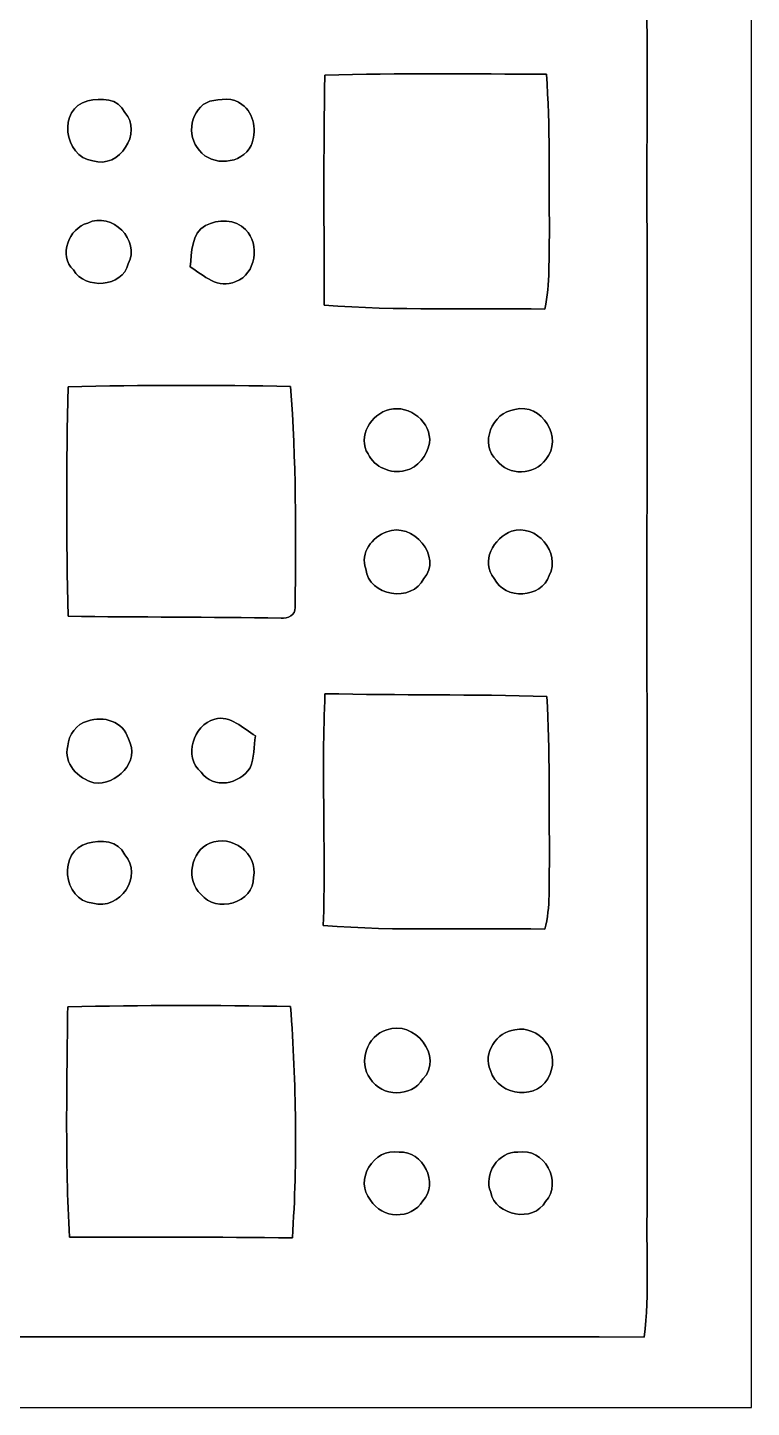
# Model space of a CAD drawing. Header units: centimetres. Extents: x -16.8 to 16.8, y -16.7 to 16.7.
# Drawn here: x 8.83 to 16.77, y -16.67 to -1.52 of the extents above; entities that cross this region are included whole.
import ezdxf

# ---------------------------------------------------------------- set-up
doc = ezdxf.new("R2010")
doc.units = ezdxf.units.CM
doc.header["$MEASUREMENT"] = 0
doc.layers.add('Layer 1', color=7, linetype='Continuous')

msp = doc.modelspace()

# ---------------------------------------------------------------- linework, layer by layer
at = {"layer": 'Layer 1', "color": 7}
for points, knots in [([(-16.77458, 16.66875), (-16.77458, 16.66875), (16.77458, 16.66875), (16.77458, 16.66875), (16.77458, 16.66875), (16.77458, 16.66875), (16.77458, -16.66875), (16.77458, -16.66875), (16.77458, -16.66875), (16.77458, -16.66875), (-16.77458, -16.66875), (-16.77458, -16.66875), (-16.77458, -16.66875), (-16.77458, -16.66875), (-16.77458, 16.66875), (-16.77458, 16.66875), (-16.77458, 16.66875), (-16.77458, 16.66875), (-16.77458, 16.66875), (-16.77458, 16.66875)], [0, 0, 0, 0, 0.16666667, 0.16666667, 0.16666667, 0.16666667, 0.33333333, 0.33333333, 0.33333333, 0.33333333, 0.5, 0.5, 0.5, 0.5, 0.66666667, 0.66666667, 0.66666667, 0.66666667, 1, 1, 1, 1]), ([(-16.06091, 16.05774), (-16.07961, 6.31331), (-16.06374, -3.43147), (-16.06903, -13.17625), (-16.06903, -13.17625), (-16.0588, -14.08148), (-16.0969, -14.98776), (-16.04186, -15.89229), (-16.04186, -15.89229), (-5.49557, -15.89546), (5.05107, -15.88805), (15.59736, -15.89581), (15.59736, -15.89581), (15.65769, -15.41709), (15.61606, -14.93132), (15.63052, -14.45013), (15.63052, -14.45013), (15.63088, -10.96857), (15.62417, -7.48665), (15.63158, -4.00509), (15.63158, -4.00509), (15.61571, -2.97004), (15.64852, -1.93463), (15.6143, -0.89958), (15.6143, -0.89958), (15.63758, 1.05692), (15.63441, 3.01378), (15.62276, 4.97064), (15.62276, 4.97064), (15.63864, 6.5218), (15.61465, 8.07297), (15.63511, 9.62413), (15.63511, 9.62413), (15.60371, 10.68564), (15.63299, 11.7475), (15.62876, 12.80901), (15.62876, 12.80901), (15.61888, 13.89274), (15.66086, 14.97718), (15.59595, 16.05986), (15.59595, 16.05986), (14.04867, 16.08137), (12.50103, 16.06303), (10.95375, 16.06903), (10.95375, 16.06903), (2.60456, 16.06903), (-5.74428, 16.06903), (-14.09347, 16.06903), (-14.09347, 16.06903), (-14.74929, 16.06867), (-15.40545, 16.07608), (-16.06091, 16.05774)], [0, 0, 0, 0, 0.07142857, 0.07142857, 0.07142857, 0.07142857, 0.14285714, 0.14285714, 0.14285714, 0.14285714, 0.21428571, 0.21428571, 0.21428571, 0.21428571, 0.28571429, 0.28571429, 0.28571429, 0.28571429, 0.35714286, 0.35714286, 0.35714286, 0.35714286, 0.42857143, 0.42857143, 0.42857143, 0.42857143, 0.5, 0.5, 0.5, 0.5, 0.57142857, 0.57142857, 0.57142857, 0.57142857, 0.64285714, 0.64285714, 0.64285714, 0.64285714, 0.71428571, 0.71428571, 0.71428571, 0.71428571, 0.78571429, 0.78571429, 0.78571429, 0.78571429, 0.85714286, 0.85714286, 0.85714286, 0.85714286, 1, 1, 1, 1]), ([(12.09216, -2.03976), (12.90285, -2.01859), (13.71388, -2.02918), (14.52492, -2.03024), (14.52492, -2.03024), (14.56478, -2.60491), (14.54997, -3.18135), (14.55773, -3.75708), (14.55773, -3.75708), (14.54891, -4.04072), (14.56408, -4.32999), (14.50763, -4.6101), (14.50763, -4.6101), (13.69942, -4.59387), (12.88979, -4.62915), (12.08334, -4.56777), (12.08334, -4.56777), (12.08476, -3.72498), (12.07311, -2.88219), (12.09216, -2.03976)], [0, 0, 0, 0, 0.16666667, 0.16666667, 0.16666667, 0.16666667, 0.33333333, 0.33333333, 0.33333333, 0.33333333, 0.5, 0.5, 0.5, 0.5, 0.66666667, 0.66666667, 0.66666667, 0.66666667, 1, 1, 1, 1]), ([(9.4869, -2.32481), (9.62801, -2.28847), (9.82521, -2.29235), (9.89542, -2.45181), (9.89542, -2.45181), (10.09156, -2.66629), (9.83932, -3.07693), (9.54299, -2.98238), (9.54299, -2.98238), (9.22408, -2.93476), (9.15282, -2.40912), (9.4869, -2.32481)], [0, 0, 0, 0, 0.25, 0.25, 0.25, 0.25, 0.5, 0.5, 0.5, 0.5, 1, 1, 1, 1]), ([(10.82887, -2.32622), (10.9407, -2.30681), (11.08534, -2.28036), (11.18129, -2.36396), (11.18129, -2.36396), (11.3217, -2.46027), (11.34392, -2.66629), (11.28042, -2.81411), (11.28042, -2.81411), (11.17882, -3.0226), (10.85497, -3.04482), (10.71316, -2.86879), (10.71316, -2.86879), (10.5664, -2.70475), (10.61402, -2.40418), (10.82887, -2.32622)], [0, 0, 0, 0, 0.2, 0.2, 0.2, 0.2, 0.4, 0.4, 0.4, 0.4, 0.6, 0.6, 0.6, 0.6, 1, 1, 1, 1]), ([(9.4869, -3.66536), (9.75536, -3.53519), (10.06687, -3.8548), (9.93316, -4.11127), (9.93316, -4.11127), (9.86719, -4.37515), (9.45868, -4.39702), (9.33132, -4.18006), (9.33132, -4.18006), (9.15882, -4.02308), (9.28229, -3.72039), (9.4869, -3.66536)], [0, 0, 0, 0, 0.25, 0.25, 0.25, 0.25, 0.5, 0.5, 0.5, 0.5, 1, 1, 1, 1]), ([(10.78159, -3.69076), (10.9153, -3.62373), (11.11109, -3.6195), (11.2201, -3.73768), (11.2201, -3.73768), (11.38132, -3.89855), (11.33581, -4.22416), (11.11391, -4.30636), (11.11391, -4.30636), (10.91565, -4.39632), (10.76254, -4.23968), (10.61156, -4.14479), (10.61156, -4.14479), (10.63202, -3.99098), (10.62143, -3.7786), (10.78159, -3.69076)], [0, 0, 0, 0, 0.2, 0.2, 0.2, 0.2, 0.4, 0.4, 0.4, 0.4, 0.6, 0.6, 0.6, 0.6, 1, 1, 1, 1]), ([(9.27171, -5.46171), (10.08592, -5.44336), (10.90083, -5.44371), (11.7154, -5.45853), (11.7154, -5.45853), (11.77431, -6.26604), (11.77713, -7.07672), (11.76337, -7.88564), (11.76337, -7.88564), (11.77184, -7.97101), (11.68118, -8.00876), (11.60992, -8.00417), (11.60992, -8.00417), (10.83063, -7.98795), (10.05099, -7.995), (9.27171, -7.98124), (9.27171, -7.98124), (9.25266, -7.14163), (9.25301, -6.30132), (9.27171, -5.46171)], [0, 0, 0, 0, 0.16666667, 0.16666667, 0.16666667, 0.16666667, 0.33333333, 0.33333333, 0.33333333, 0.33333333, 0.5, 0.5, 0.5, 0.5, 0.66666667, 0.66666667, 0.66666667, 0.66666667, 1, 1, 1, 1]), ([(12.80266, -5.71394), (13.02244, -5.65432), (13.26656, -5.8547), (13.2401, -6.08048), (13.2401, -6.08048), (13.21082, -6.2163), (13.11592, -6.35423), (12.97129, -6.38104), (12.97129, -6.38104), (12.81642, -6.42514), (12.63721, -6.34506), (12.56594, -6.20077), (12.56594, -6.20077), (12.44282, -6.01451), (12.60052, -5.75486), (12.80266, -5.71394)], [0, 0, 0, 0, 0.2, 0.2, 0.2, 0.2, 0.4, 0.4, 0.4, 0.4, 0.6, 0.6, 0.6, 0.6, 1, 1, 1, 1]), ([(14.17779, -5.71288), (14.47341, -5.62928), (14.71577, -6.03497), (14.5161, -6.26039), (14.5161, -6.26039), (14.39721, -6.43537), (14.10582, -6.44419), (13.97882, -6.27098), (13.97882, -6.27098), (13.78056, -6.09565), (13.92978, -5.73864), (14.17779, -5.71288)], [0, 0, 0, 0, 0.25, 0.25, 0.25, 0.25, 0.5, 0.5, 0.5, 0.5, 1, 1, 1, 1]), ([(12.7702, -7.05591), (13.05172, -6.93879), (13.39074, -7.33249), (13.17766, -7.56814), (13.17766, -7.56814), (13.05313, -7.83908), (12.56806, -7.76358), (12.54196, -7.46196), (12.54196, -7.46196), (12.47211, -7.28874), (12.61322, -7.11235), (12.7702, -7.05591)], [0, 0, 0, 0, 0.25, 0.25, 0.25, 0.25, 0.5, 0.5, 0.5, 0.5, 1, 1, 1, 1]), ([(14.14216, -7.04885), (14.41309, -6.9596), (14.68579, -7.28521), (14.55491, -7.53357), (14.55491, -7.53357), (14.472, -7.78757), (14.06172, -7.80627), (13.95166, -7.56744), (13.95166, -7.56744), (13.79291, -7.38505), (13.94707, -7.11941), (14.14216, -7.04885)], [0, 0, 0, 0, 0.25, 0.25, 0.25, 0.25, 0.5, 0.5, 0.5, 0.5, 1, 1, 1, 1]), ([(12.09252, -8.8325), (12.90461, -8.85225), (13.71776, -8.83673), (14.52951, -8.86284), (14.52951, -8.86284), (14.56231, -9.46503), (14.55173, -10.06828), (14.55737, -10.67153), (14.55737, -10.67153), (14.5475, -10.91918), (14.57184, -11.17529), (14.50622, -11.41801), (14.50622, -11.41801), (13.69554, -11.39754), (12.88274, -11.44482), (12.07417, -11.37708), (12.07417, -11.37708), (12.10063, -10.52901), (12.05442, -9.67916), (12.09252, -8.8325)], [0, 0, 0, 0, 0.16666667, 0.16666667, 0.16666667, 0.16666667, 0.33333333, 0.33333333, 0.33333333, 0.33333333, 0.5, 0.5, 0.5, 0.5, 0.66666667, 0.66666667, 0.66666667, 0.66666667, 1, 1, 1, 1]), ([(9.48655, -9.13306), (9.66117, -9.07097), (9.87919, -9.138), (9.93352, -9.32921), (9.93352, -9.32921), (10.07216, -9.57615), (9.79911, -9.84532), (9.55534, -9.81004), (9.55534, -9.81004), (9.38283, -9.76418), (9.21773, -9.60155), (9.26782, -9.40611), (9.26782, -9.40611), (9.27806, -9.28264), (9.36484, -9.16552), (9.48655, -9.13306)], [0, 0, 0, 0, 0.2, 0.2, 0.2, 0.2, 0.4, 0.4, 0.4, 0.4, 0.6, 0.6, 0.6, 0.6, 1, 1, 1, 1]), ([(10.88178, -9.11296), (11.055, -9.05933), (11.19152, -9.21914), (11.33016, -9.29534), (11.33016, -9.29534), (11.30476, -9.40858), (11.32205, -9.53946), (11.26984, -9.64812), (11.26984, -9.64812), (11.1573, -9.82662), (10.86767, -9.88519), (10.73185, -9.69398), (10.73185, -9.69398), (10.53571, -9.52571), (10.64331, -9.17716), (10.88178, -9.11296)], [0, 0, 0, 0, 0.2, 0.2, 0.2, 0.2, 0.4, 0.4, 0.4, 0.4, 0.6, 0.6, 0.6, 0.6, 1, 1, 1, 1]), ([(9.4869, -10.47397), (9.62766, -10.43799), (9.82557, -10.44116), (9.89542, -10.60062), (9.89542, -10.60062), (10.10144, -10.82499), (9.84074, -11.22257), (9.54299, -11.1312), (9.54299, -11.1312), (9.21103, -11.10439), (9.15705, -10.55405), (9.4869, -10.47397)], [0, 0, 0, 0, 0.25, 0.25, 0.25, 0.25, 0.5, 0.5, 0.5, 0.5, 1, 1, 1, 1]), ([(10.82816, -10.47327), (11.06946, -10.37519), (11.35874, -10.5851), (11.309, -10.84968), (11.309, -10.84968), (11.3157, -11.12626), (10.89413, -11.25149), (10.73115, -11.03524), (10.73115, -11.03524), (10.5604, -10.88284), (10.61826, -10.56005), (10.82816, -10.47327)], [0, 0, 0, 0, 0.25, 0.25, 0.25, 0.25, 0.5, 0.5, 0.5, 0.5, 1, 1, 1, 1]), ([(9.26818, -12.27067), (10.0838, -12.25162), (10.89977, -12.25232), (11.71575, -12.26714), (11.71575, -12.26714), (11.77502, -13.11204), (11.79195, -13.96189), (11.73445, -14.80714), (11.73445, -14.80714), (10.91882, -14.79797), (10.1032, -14.79832), (9.28758, -14.79867), (9.28758, -14.79867), (9.23925, -13.95695), (9.2583, -13.1131), (9.26818, -12.27067)], [0, 0, 0, 0, 0.2, 0.2, 0.2, 0.2, 0.4, 0.4, 0.4, 0.4, 0.6, 0.6, 0.6, 0.6, 1, 1, 1, 1]), ([(12.7702, -12.52396), (13.07077, -12.4079), (13.40273, -12.81959), (13.16849, -13.06301), (13.16849, -13.06301), (13.03655, -13.2648), (12.72046, -13.26691), (12.58887, -13.05913), (12.58887, -13.05913), (12.45094, -12.87815), (12.55501, -12.58782), (12.7702, -12.52396)], [0, 0, 0, 0, 0.25, 0.25, 0.25, 0.25, 0.5, 0.5, 0.5, 0.5, 1, 1, 1, 1]), ([(14.17743, -12.5222), (14.44166, -12.46964), (14.6745, -12.75539), (14.56337, -13.00692), (14.56337, -13.00692), (14.44978, -13.30889), (13.99857, -13.26409), (13.90826, -12.97023), (13.90826, -12.97023), (13.82113, -12.77761), (13.97917, -12.54548), (14.17743, -12.5222)], [0, 0, 0, 0, 0.25, 0.25, 0.25, 0.25, 0.5, 0.5, 0.5, 0.5, 1, 1, 1, 1]), ([(12.90849, -13.86664), (13.16672, -13.84582), (13.34876, -14.21095), (13.16637, -14.40215), (13.16637, -14.40215), (13.04078, -14.6117), (12.71129, -14.60041), (12.59346, -14.39227), (12.59346, -14.39227), (12.40508, -14.17849), (12.62662, -13.81478), (12.90849, -13.86664)], [0, 0, 0, 0, 0.25, 0.25, 0.25, 0.25, 0.5, 0.5, 0.5, 0.5, 1, 1, 1, 1]), ([(14.21095, -13.86699), (14.50411, -13.81301), (14.70342, -14.19437), (14.51504, -14.40921), (14.51504, -14.40921), (14.38063, -14.64451), (13.96718, -14.5669), (13.91179, -14.3069), (13.91179, -14.3069), (13.82995, -14.11182), (13.99575, -13.85323), (14.21095, -13.86699)], [0, 0, 0, 0, 0.25, 0.25, 0.25, 0.25, 0.5, 0.5, 0.5, 0.5, 1, 1, 1, 1])]:
    msp.add_open_spline(points, degree=3, knots=knots, dxfattribs=at)
at = {"layer": 'Layer 1', "color": 251}
for points, knots in [([(-16.06091, 16.05774), (-15.40545, 16.07608), (-14.74929, 16.06867), (-14.09347, 16.06903), (-14.09347, 16.06903), (-5.74428, 16.06903), (2.60456, 16.06903), (10.95375, 16.06903), (10.95375, 16.06903), (12.50103, 16.06303), (14.04867, 16.08137), (15.59595, 16.05986), (15.59595, 16.05986), (15.66086, 14.97718), (15.61888, 13.89274), (15.62876, 12.80901), (15.62876, 12.80901), (15.63299, 11.7475), (15.60371, 10.68564), (15.63511, 9.62413), (15.63511, 9.62413), (15.61465, 8.07297), (15.63864, 6.5218), (15.62276, 4.97064), (15.62276, 4.97064), (15.63441, 3.01378), (15.63758, 1.05692), (15.6143, -0.89958), (15.6143, -0.89958), (15.64852, -1.93463), (15.61571, -2.97004), (15.63158, -4.00509), (15.63158, -4.00509), (15.62417, -7.48665), (15.63088, -10.96857), (15.63052, -14.45013), (15.63052, -14.45013), (15.61606, -14.93132), (15.65769, -15.41709), (15.59736, -15.89581), (15.59736, -15.89581), (5.05107, -15.88805), (-5.49557, -15.89546), (-16.04186, -15.89229), (-16.04186, -15.89229), (-16.0969, -14.98776), (-16.0588, -14.08148), (-16.06903, -13.17625), (-16.06903, -13.17625), (-16.06374, -3.43147), (-16.07961, 6.31331), (-16.06091, 16.05774), (-16.06091, 16.05774), (-16.06091, 16.05774), (-16.06091, 16.05774), (-16.06091, 16.05774)], [0, 0, 0, 0, 0.06666667, 0.06666667, 0.06666667, 0.06666667, 0.13333333, 0.13333333, 0.13333333, 0.13333333, 0.2, 0.2, 0.2, 0.2, 0.26666667, 0.26666667, 0.26666667, 0.26666667, 0.33333333, 0.33333333, 0.33333333, 0.33333333, 0.4, 0.4, 0.4, 0.4, 0.46666667, 0.46666667, 0.46666667, 0.46666667, 0.53333333, 0.53333333, 0.53333333, 0.53333333, 0.6, 0.6, 0.6, 0.6, 0.66666667, 0.66666667, 0.66666667, 0.66666667, 0.73333333, 0.73333333, 0.73333333, 0.73333333, 0.8, 0.8, 0.8, 0.8, 0.86666667, 0.86666667, 0.86666667, 0.86666667, 1, 1, 1, 1]), ([(12.09216, -2.03976), (12.07311, -2.88219), (12.08476, -3.72498), (12.08334, -4.56777), (12.08334, -4.56777), (12.88979, -4.62915), (13.69942, -4.59387), (14.50763, -4.6101), (14.50763, -4.6101), (14.56408, -4.32999), (14.54891, -4.04072), (14.55773, -3.75708), (14.55773, -3.75708), (14.54997, -3.18135), (14.56478, -2.60491), (14.52492, -2.03024), (14.52492, -2.03024), (13.71388, -2.02918), (12.90285, -2.01859), (12.09216, -2.03976), (12.09216, -2.03976), (12.09216, -2.03976), (12.09216, -2.03976), (12.09216, -2.03976)], [0, 0, 0, 0, 0.14285714, 0.14285714, 0.14285714, 0.14285714, 0.28571429, 0.28571429, 0.28571429, 0.28571429, 0.42857143, 0.42857143, 0.42857143, 0.42857143, 0.57142857, 0.57142857, 0.57142857, 0.57142857, 0.71428571, 0.71428571, 0.71428571, 0.71428571, 1, 1, 1, 1]), ([(9.4869, -2.32481), (9.15282, -2.40912), (9.22408, -2.93476), (9.54299, -2.98238), (9.54299, -2.98238), (9.83932, -3.07693), (10.09156, -2.66629), (9.89542, -2.45181), (9.89542, -2.45181), (9.82521, -2.29235), (9.62801, -2.28847), (9.4869, -2.32481), (9.4869, -2.32481), (9.4869, -2.32481), (9.4869, -2.32481), (9.4869, -2.32481)], [0, 0, 0, 0, 0.2, 0.2, 0.2, 0.2, 0.4, 0.4, 0.4, 0.4, 0.6, 0.6, 0.6, 0.6, 1, 1, 1, 1]), ([(10.82887, -2.32622), (10.61402, -2.40418), (10.5664, -2.70475), (10.71316, -2.86879), (10.71316, -2.86879), (10.85497, -3.04482), (11.17882, -3.0226), (11.28042, -2.81411), (11.28042, -2.81411), (11.34392, -2.66629), (11.3217, -2.46027), (11.18129, -2.36396), (11.18129, -2.36396), (11.08534, -2.28036), (10.9407, -2.30681), (10.82887, -2.32622), (10.82887, -2.32622), (10.82887, -2.32622), (10.82887, -2.32622), (10.82887, -2.32622)], [0, 0, 0, 0, 0.16666667, 0.16666667, 0.16666667, 0.16666667, 0.33333333, 0.33333333, 0.33333333, 0.33333333, 0.5, 0.5, 0.5, 0.5, 0.66666667, 0.66666667, 0.66666667, 0.66666667, 1, 1, 1, 1]), ([(9.4869, -3.66536), (9.28229, -3.72039), (9.15882, -4.02308), (9.33132, -4.18006), (9.33132, -4.18006), (9.45868, -4.39702), (9.86719, -4.37515), (9.93316, -4.11127), (9.93316, -4.11127), (10.06687, -3.8548), (9.75536, -3.53519), (9.4869, -3.66536), (9.4869, -3.66536), (9.4869, -3.66536), (9.4869, -3.66536), (9.4869, -3.66536)], [0, 0, 0, 0, 0.2, 0.2, 0.2, 0.2, 0.4, 0.4, 0.4, 0.4, 0.6, 0.6, 0.6, 0.6, 1, 1, 1, 1]), ([(10.78159, -3.69076), (10.62143, -3.7786), (10.63202, -3.99098), (10.61156, -4.14479), (10.61156, -4.14479), (10.76254, -4.23968), (10.91565, -4.39632), (11.11391, -4.30636), (11.11391, -4.30636), (11.33581, -4.22416), (11.38132, -3.89855), (11.2201, -3.73768), (11.2201, -3.73768), (11.11109, -3.6195), (10.9153, -3.62373), (10.78159, -3.69076), (10.78159, -3.69076), (10.78159, -3.69076), (10.78159, -3.69076), (10.78159, -3.69076)], [0, 0, 0, 0, 0.16666667, 0.16666667, 0.16666667, 0.16666667, 0.33333333, 0.33333333, 0.33333333, 0.33333333, 0.5, 0.5, 0.5, 0.5, 0.66666667, 0.66666667, 0.66666667, 0.66666667, 1, 1, 1, 1]), ([(9.27171, -5.46171), (9.25301, -6.30132), (9.25266, -7.14163), (9.27171, -7.98124), (9.27171, -7.98124), (10.05099, -7.995), (10.83063, -7.98795), (11.60992, -8.00417), (11.60992, -8.00417), (11.68118, -8.00876), (11.77184, -7.97101), (11.76337, -7.88564), (11.76337, -7.88564), (11.77713, -7.07672), (11.77431, -6.26604), (11.7154, -5.45853), (11.7154, -5.45853), (10.90083, -5.44371), (10.08592, -5.44336), (9.27171, -5.46171), (9.27171, -5.46171), (9.27171, -5.46171), (9.27171, -5.46171), (9.27171, -5.46171)], [0, 0, 0, 0, 0.14285714, 0.14285714, 0.14285714, 0.14285714, 0.28571429, 0.28571429, 0.28571429, 0.28571429, 0.42857143, 0.42857143, 0.42857143, 0.42857143, 0.57142857, 0.57142857, 0.57142857, 0.57142857, 0.71428571, 0.71428571, 0.71428571, 0.71428571, 1, 1, 1, 1]), ([(12.80266, -5.71394), (12.60052, -5.75486), (12.44282, -6.01451), (12.56594, -6.20077), (12.56594, -6.20077), (12.63721, -6.34506), (12.81642, -6.42514), (12.97129, -6.38104), (12.97129, -6.38104), (13.11592, -6.35423), (13.21082, -6.2163), (13.2401, -6.08048), (13.2401, -6.08048), (13.26656, -5.8547), (13.02244, -5.65432), (12.80266, -5.71394), (12.80266, -5.71394), (12.80266, -5.71394), (12.80266, -5.71394), (12.80266, -5.71394)], [0, 0, 0, 0, 0.16666667, 0.16666667, 0.16666667, 0.16666667, 0.33333333, 0.33333333, 0.33333333, 0.33333333, 0.5, 0.5, 0.5, 0.5, 0.66666667, 0.66666667, 0.66666667, 0.66666667, 1, 1, 1, 1]), ([(14.17779, -5.71288), (13.92978, -5.73864), (13.78056, -6.09565), (13.97882, -6.27098), (13.97882, -6.27098), (14.10582, -6.44419), (14.39721, -6.43537), (14.5161, -6.26039), (14.5161, -6.26039), (14.71577, -6.03497), (14.47341, -5.62928), (14.17779, -5.71288), (14.17779, -5.71288), (14.17779, -5.71288), (14.17779, -5.71288), (14.17779, -5.71288)], [0, 0, 0, 0, 0.2, 0.2, 0.2, 0.2, 0.4, 0.4, 0.4, 0.4, 0.6, 0.6, 0.6, 0.6, 1, 1, 1, 1]), ([(12.7702, -7.05591), (12.61322, -7.11235), (12.47211, -7.28874), (12.54196, -7.46196), (12.54196, -7.46196), (12.56806, -7.76358), (13.05313, -7.83908), (13.17766, -7.56814), (13.17766, -7.56814), (13.39074, -7.33249), (13.05172, -6.93879), (12.7702, -7.05591), (12.7702, -7.05591), (12.7702, -7.05591), (12.7702, -7.05591), (12.7702, -7.05591)], [0, 0, 0, 0, 0.2, 0.2, 0.2, 0.2, 0.4, 0.4, 0.4, 0.4, 0.6, 0.6, 0.6, 0.6, 1, 1, 1, 1]), ([(14.14216, -7.04885), (13.94707, -7.11941), (13.79291, -7.38505), (13.95166, -7.56744), (13.95166, -7.56744), (14.06172, -7.80627), (14.472, -7.78757), (14.55491, -7.53357), (14.55491, -7.53357), (14.68579, -7.28521), (14.41309, -6.9596), (14.14216, -7.04885), (14.14216, -7.04885), (14.14216, -7.04885), (14.14216, -7.04885), (14.14216, -7.04885)], [0, 0, 0, 0, 0.2, 0.2, 0.2, 0.2, 0.4, 0.4, 0.4, 0.4, 0.6, 0.6, 0.6, 0.6, 1, 1, 1, 1]), ([(12.09252, -8.8325), (12.05442, -9.67916), (12.10063, -10.52901), (12.07417, -11.37708), (12.07417, -11.37708), (12.88274, -11.44482), (13.69554, -11.39754), (14.50622, -11.41801), (14.50622, -11.41801), (14.57184, -11.17529), (14.5475, -10.91918), (14.55737, -10.67153), (14.55737, -10.67153), (14.55173, -10.06828), (14.56231, -9.46503), (14.52951, -8.86284), (14.52951, -8.86284), (13.71776, -8.83673), (12.90461, -8.85225), (12.09252, -8.8325), (12.09252, -8.8325), (12.09252, -8.8325), (12.09252, -8.8325), (12.09252, -8.8325)], [0, 0, 0, 0, 0.14285714, 0.14285714, 0.14285714, 0.14285714, 0.28571429, 0.28571429, 0.28571429, 0.28571429, 0.42857143, 0.42857143, 0.42857143, 0.42857143, 0.57142857, 0.57142857, 0.57142857, 0.57142857, 0.71428571, 0.71428571, 0.71428571, 0.71428571, 1, 1, 1, 1]), ([(9.48655, -9.13306), (9.36484, -9.16552), (9.27806, -9.28264), (9.26782, -9.40611), (9.26782, -9.40611), (9.21773, -9.60155), (9.38283, -9.76418), (9.55534, -9.81004), (9.55534, -9.81004), (9.79911, -9.84532), (10.07216, -9.57615), (9.93352, -9.32921), (9.93352, -9.32921), (9.87919, -9.138), (9.66117, -9.07097), (9.48655, -9.13306), (9.48655, -9.13306), (9.48655, -9.13306), (9.48655, -9.13306), (9.48655, -9.13306)], [0, 0, 0, 0, 0.16666667, 0.16666667, 0.16666667, 0.16666667, 0.33333333, 0.33333333, 0.33333333, 0.33333333, 0.5, 0.5, 0.5, 0.5, 0.66666667, 0.66666667, 0.66666667, 0.66666667, 1, 1, 1, 1]), ([(10.88178, -9.11296), (10.64331, -9.17716), (10.53571, -9.52571), (10.73185, -9.69398), (10.73185, -9.69398), (10.86767, -9.88519), (11.1573, -9.82662), (11.26984, -9.64812), (11.26984, -9.64812), (11.32205, -9.53946), (11.30476, -9.40858), (11.33016, -9.29534), (11.33016, -9.29534), (11.19152, -9.21914), (11.055, -9.05933), (10.88178, -9.11296), (10.88178, -9.11296), (10.88178, -9.11296), (10.88178, -9.11296), (10.88178, -9.11296)], [0, 0, 0, 0, 0.16666667, 0.16666667, 0.16666667, 0.16666667, 0.33333333, 0.33333333, 0.33333333, 0.33333333, 0.5, 0.5, 0.5, 0.5, 0.66666667, 0.66666667, 0.66666667, 0.66666667, 1, 1, 1, 1]), ([(9.4869, -10.47397), (9.15705, -10.55405), (9.21103, -11.10439), (9.54299, -11.1312), (9.54299, -11.1312), (9.84074, -11.22257), (10.10144, -10.82499), (9.89542, -10.60062), (9.89542, -10.60062), (9.82557, -10.44116), (9.62766, -10.43799), (9.4869, -10.47397), (9.4869, -10.47397), (9.4869, -10.47397), (9.4869, -10.47397), (9.4869, -10.47397)], [0, 0, 0, 0, 0.2, 0.2, 0.2, 0.2, 0.4, 0.4, 0.4, 0.4, 0.6, 0.6, 0.6, 0.6, 1, 1, 1, 1]), ([(10.82816, -10.47327), (10.61826, -10.56005), (10.5604, -10.88284), (10.73115, -11.03524), (10.73115, -11.03524), (10.89413, -11.25149), (11.3157, -11.12626), (11.309, -10.84968), (11.309, -10.84968), (11.35874, -10.5851), (11.06946, -10.37519), (10.82816, -10.47327), (10.82816, -10.47327), (10.82816, -10.47327), (10.82816, -10.47327), (10.82816, -10.47327)], [0, 0, 0, 0, 0.2, 0.2, 0.2, 0.2, 0.4, 0.4, 0.4, 0.4, 0.6, 0.6, 0.6, 0.6, 1, 1, 1, 1]), ([(9.26818, -12.27067), (9.2583, -13.1131), (9.23925, -13.95695), (9.28758, -14.79867), (9.28758, -14.79867), (10.1032, -14.79832), (10.91882, -14.79797), (11.73445, -14.80714), (11.73445, -14.80714), (11.79195, -13.96189), (11.77502, -13.11204), (11.71575, -12.26714), (11.71575, -12.26714), (10.89977, -12.25232), (10.0838, -12.25162), (9.26818, -12.27067), (9.26818, -12.27067), (9.26818, -12.27067), (9.26818, -12.27067), (9.26818, -12.27067)], [0, 0, 0, 0, 0.16666667, 0.16666667, 0.16666667, 0.16666667, 0.33333333, 0.33333333, 0.33333333, 0.33333333, 0.5, 0.5, 0.5, 0.5, 0.66666667, 0.66666667, 0.66666667, 0.66666667, 1, 1, 1, 1]), ([(12.7702, -12.52396), (12.55501, -12.58782), (12.45094, -12.87815), (12.58887, -13.05913), (12.58887, -13.05913), (12.72046, -13.26691), (13.03655, -13.2648), (13.16849, -13.06301), (13.16849, -13.06301), (13.40273, -12.81959), (13.07077, -12.4079), (12.7702, -12.52396), (12.7702, -12.52396), (12.7702, -12.52396), (12.7702, -12.52396), (12.7702, -12.52396)], [0, 0, 0, 0, 0.2, 0.2, 0.2, 0.2, 0.4, 0.4, 0.4, 0.4, 0.6, 0.6, 0.6, 0.6, 1, 1, 1, 1]), ([(14.17743, -12.5222), (13.97917, -12.54548), (13.82113, -12.77761), (13.90826, -12.97023), (13.90826, -12.97023), (13.99857, -13.26409), (14.44978, -13.30889), (14.56337, -13.00692), (14.56337, -13.00692), (14.6745, -12.75539), (14.44166, -12.46964), (14.17743, -12.5222), (14.17743, -12.5222), (14.17743, -12.5222), (14.17743, -12.5222), (14.17743, -12.5222)], [0, 0, 0, 0, 0.2, 0.2, 0.2, 0.2, 0.4, 0.4, 0.4, 0.4, 0.6, 0.6, 0.6, 0.6, 1, 1, 1, 1]), ([(12.90849, -13.86664), (12.62662, -13.81478), (12.40508, -14.17849), (12.59346, -14.39227), (12.59346, -14.39227), (12.71129, -14.60041), (13.04078, -14.6117), (13.16637, -14.40215), (13.16637, -14.40215), (13.34876, -14.21095), (13.16672, -13.84582), (12.90849, -13.86664), (12.90849, -13.86664), (12.90849, -13.86664), (12.90849, -13.86664), (12.90849, -13.86664)], [0, 0, 0, 0, 0.2, 0.2, 0.2, 0.2, 0.4, 0.4, 0.4, 0.4, 0.6, 0.6, 0.6, 0.6, 1, 1, 1, 1]), ([(14.21095, -13.86699), (13.99575, -13.85323), (13.82995, -14.11182), (13.91179, -14.3069), (13.91179, -14.3069), (13.96718, -14.5669), (14.38063, -14.64451), (14.51504, -14.40921), (14.51504, -14.40921), (14.70342, -14.19437), (14.50411, -13.81301), (14.21095, -13.86699), (14.21095, -13.86699), (14.21095, -13.86699), (14.21095, -13.86699), (14.21095, -13.86699)], [0, 0, 0, 0, 0.2, 0.2, 0.2, 0.2, 0.4, 0.4, 0.4, 0.4, 0.6, 0.6, 0.6, 0.6, 1, 1, 1, 1])]:
    msp.add_open_spline(points, degree=3, knots=knots, dxfattribs=at)

doc.saveas('drawing.dxf')
